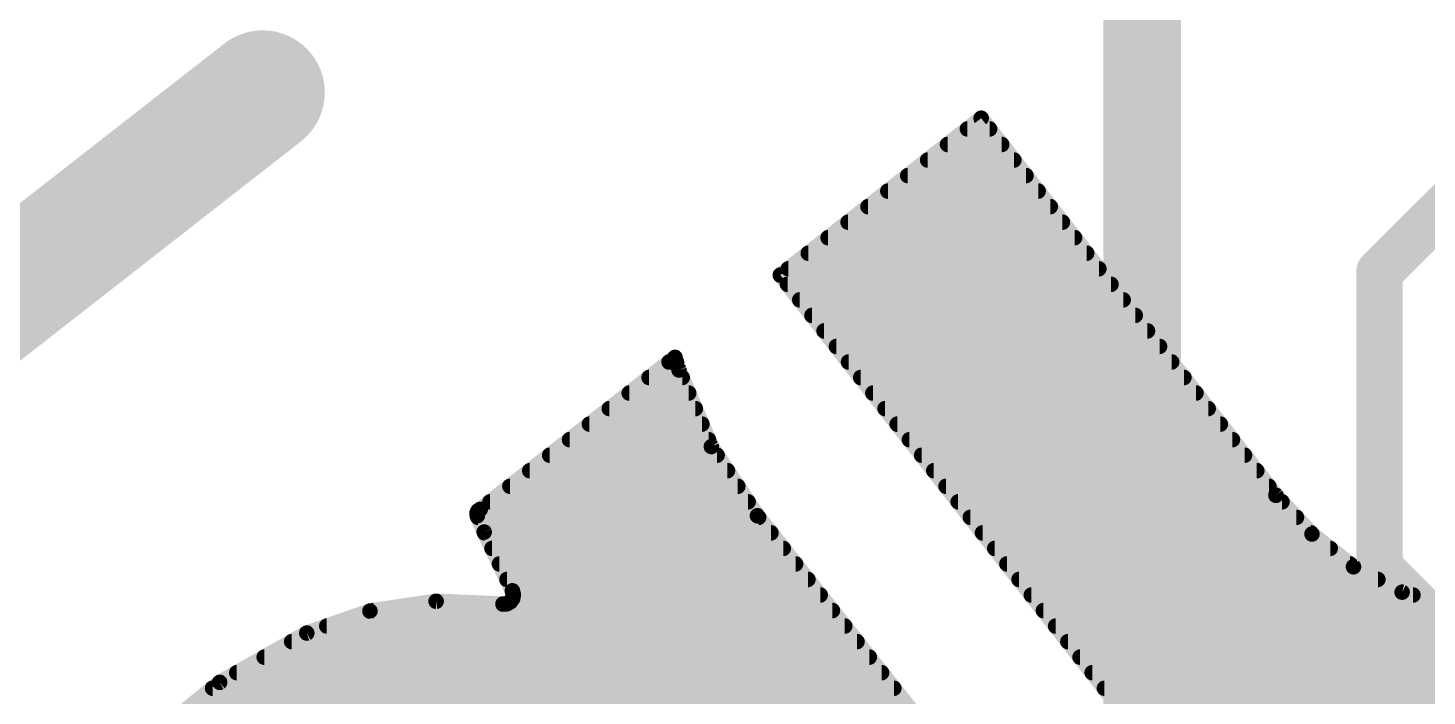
# Model space of a CAD drawing. Extents: x -0.1 to 20.3, y -11.4 to 28.1.
# Drawn here: x 3.719 to 6.006, y 9.919 to 11.011 of the extents above; entities that cross this region are included whole.
import ezdxf

# ---------------------------------------------------------------- set-up
doc = ezdxf.new("R2010")
doc.units = 0
for name, color, linetype in [('21', 41, 'CONTINUOUS'), ('22', 40, 'CONTINUOUS'), ('51', 53, 'CONTINUOUS')]:
    doc.layers.add(name, color=color, linetype=linetype)

msp = doc.modelspace()

# ---------------------------------------------------------------- linework, layer by layer
at = {"layer": '21'}
for points, const_width in [([(5.54, 11.97), (5.54, 8.77)], 0.127), ([(6.0488, 10.7325), (5.9281, 10.6118)], 0.0762), ([(5.9281, 10.6118), (5.9281, 10.1288)], 0.0762), ([(5.9281, 10.1288), (6.0488, 10.0081)], 0.0762)]:
    msp.add_lwpolyline(points, dxfattribs=dict(at, const_width=const_width))
at = {"layer": '21', "const_width": 0.0381}
for points in [[(5.9472, 10.6118, 1), (5.9091, 10.6118)], [(5.9146, 10.6253, 1), (5.9416, 10.5983)], [(5.9416, 10.1423, 1), (5.9146, 10.1154)], [(5.9091, 10.1288, 1), (5.9472, 10.1288)]]:
    msp.add_lwpolyline(points, format="xyb", dxfattribs=at)
at = {"layer": '22'}
for points, const_width in [([(3.542, 10.4673), (4.1029, 10.9055)], 0.2032), ([(5.2771, 10.8634), (4.9488, 10.6069)], 0.0254), ([(5.7588, 10.2469), (5.2771, 10.8634)], 0.0254), ([(5.2546, 10.8458), (5.2909, 10.8458)], 0.0254), ([(5.2221, 10.8204), (5.3107, 10.8204)], 0.0254), ([(5.1896, 10.795), (5.3306, 10.795)], 0.0254), ([(5.1571, 10.7696), (5.3504, 10.7696)], 0.0254), ([(5.1246, 10.7442), (5.3703, 10.7442)], 0.0254), ([(5.0921, 10.7188), (5.3901, 10.7188)], 0.0254), ([(5.0596, 10.6934), (5.4099, 10.6934)], 0.0254), ([(5.027, 10.668), (5.4298, 10.668)], 0.0254), ([(4.9945, 10.6426), (5.4496, 10.6426)], 0.0254), ([(4.9488, 10.6069), (5.8673, 9.4356)], 0.0254), ([(4.962, 10.6172), (5.4695, 10.6172)], 0.0254), ([(4.9607, 10.5918), (5.4893, 10.5918)], 0.0254), ([(4.9806, 10.5664), (5.5092, 10.5664)], 0.0254), ([(5.0005, 10.541), (5.529, 10.541)], 0.0254), ([(5.0204, 10.5156), (5.5489, 10.5156)], 0.0254), ([(5.0404, 10.4902), (5.5687, 10.4902)], 0.0254), ([(4.4585, 10.2238), (4.7767, 10.4724)], 0.0254), ([(4.767, 10.4648), (4.7792, 10.4648)], 0.0254), ([(4.7767, 10.4724), (4.7833, 10.4517)], 0.0254), ([(5.0603, 10.4648), (5.5885, 10.4648)], 0.0254), ([(4.7344, 10.4394), (4.7885, 10.4394)], 0.0254), ([(4.7833, 10.4517), (4.8362, 10.3265)], 0.0254), ([(5.0802, 10.4394), (5.6084, 10.4394)], 0.0254), ([(4.7019, 10.414), (4.7992, 10.414)], 0.0254), ([(5.1001, 10.414), (5.6282, 10.414)], 0.0254), ([(4.6694, 10.3886), (4.81, 10.3886)], 0.0254), ([(5.12, 10.3886), (5.6481, 10.3886)], 0.0254), ([(4.6369, 10.3632), (4.8207, 10.3632)], 0.0254), ([(5.1399, 10.3632), (5.6679, 10.3632)], 0.0254), ([(4.6044, 10.3378), (4.8315, 10.3378)], 0.0254), ([(4.8362, 10.3265), (4.9115, 10.2134)], 0.0254), ([(5.1598, 10.3378), (5.6878, 10.3378)], 0.0254), ([(4.5719, 10.3124), (4.8456, 10.3124)], 0.0254), ([(5.1798, 10.3124), (5.7076, 10.3124)], 0.0254), ([(4.5394, 10.287), (4.8625, 10.287)], 0.0254), ([(5.1997, 10.287), (5.7275, 10.287)], 0.0254), ([(4.5069, 10.2616), (4.8794, 10.2616)], 0.0254), ([(5.2196, 10.2616), (5.7473, 10.2616)], 0.0254), ([(4.4744, 10.2362), (4.8963, 10.2362)], 0.0254), ([(5.2395, 10.2362), (5.7687, 10.2362)], 0.0254), ([(5.8177, 10.1836), (5.7588, 10.2469)], 0.0254), ([(4.4532, 10.2177), (4.455, 10.2215)], 0.0254), ([(4.4536, 10.2135), (4.4532, 10.2177)], 0.0254), ([(4.4649, 10.1868), (4.4536, 10.2135)], 0.0254), ([(4.4548, 10.2108), (4.9135, 10.2108)], 0.0254), ([(4.455, 10.2215), (4.4585, 10.2238)], 0.0254), ([(4.9115, 10.2134), (5.1809, 9.8727)], 0.0254), ([(5.2594, 10.2108), (5.7924, 10.2108)], 0.0254), ([(4.5109, 10.0907), (4.4649, 10.1868)], 0.0254), ([(4.4656, 10.1854), (4.9336, 10.1854)], 0.0254), ([(5.2793, 10.1854), (5.816, 10.1854)], 0.0254), ([(5.8855, 10.13), (5.8177, 10.1836)], 0.0254), ([(4.4777, 10.16), (4.9537, 10.16)], 0.0254), ([(5.2993, 10.16), (5.8475, 10.16)], 0.0254), ([(4.4899, 10.1346), (4.9738, 10.1346)], 0.0254), ([(5.3192, 10.1346), (5.8797, 10.1346)], 0.0254), ([(5.9651, 10.0885), (5.8855, 10.13)], 0.0254), ([(4.5021, 10.1092), (4.9939, 10.1092)], 0.0254), ([(5.3391, 10.1092), (5.9254, 10.1092)], 0.0254), ([(4.2782, 10.0576), (4.3864, 10.0736)], 0.0254), ([(4.3864, 10.0736), (4.4956, 10.069)], 0.0254), ([(4.5021, 10.0696), (4.5077, 10.0728)], 0.0254), ([(4.5077, 10.0728), (4.5114, 10.078)], 0.0254), ([(4.5126, 10.0844), (4.5109, 10.0907)], 0.0254), ([(4.5114, 10.078), (4.5126, 10.0844)], 0.0254), ([(4.5125, 10.0838), (5.014, 10.0838)], 0.0254), ([(5.359, 10.0838), (5.9828, 10.0838)], 0.0254), ([(6.0519, 10.0656), (5.9651, 10.0885)], 0.0254), ([(4.175, 10.0216), (4.2782, 10.0576)], 0.0254), ([(4.2839, 10.0584), (5.034, 10.0584)], 0.0254), ([(4.4956, 10.069), (4.5021, 10.0696)], 0.0254), ([(5.3789, 10.0584), (6.6442, 10.0584)], 0.0254), ([(4.2077, 10.033), (5.0541, 10.033)], 0.0254), ([(5.3988, 10.033), (6.6641, 10.033)], 0.0254), ([(4.0327, 9.941), (4.175, 10.0216)], 0.0254), ([(4.1503, 10.0076), (5.0742, 10.0076)], 0.0254), ([(5.4188, 10.0076), (6.6839, 10.0076)], 0.0254), ([(4.1054, 9.9822), (5.0943, 9.9822)], 0.0254), ([(5.4387, 9.9822), (6.7038, 9.9822)], 0.0254), ([(4.0606, 9.9568), (5.1144, 9.9568)], 0.0254), ([(5.4586, 9.9568), (6.7011, 9.9568)], 0.0254), ([(3.9062, 9.8374), (4.0327, 9.941)], 0.0254), ([(4.021, 9.9314), (5.1344, 9.9314)], 0.0254), ([(5.4785, 9.9314), (6.6721, 9.9314)], 0.0254), ([(3.99, 9.906), (5.1545, 9.906)], 0.0254), ([(5.4984, 9.906), (6.643, 9.906)], 0.0254)]:
    msp.add_lwpolyline(points, dxfattribs=dict(at, const_width=const_width))
for points, const_width in [([(4.1342, 10.8655, 1), (4.0716, 10.9455)], 0.1016), ([(5.2821, 10.8673, 1), (5.2721, 10.8595)], 0.0127), ([(5.281, 10.8584, 1), (5.2732, 10.8684)], 0.0127), ([(5.2546, 10.8521, 1), (5.2546, 10.8395)], 0.0127), ([(5.2909, 10.8395, 1), (5.2909, 10.8521)], 0.0127), ([(5.2221, 10.8268, 1), (5.2221, 10.8141)], 0.0127), ([(5.3107, 10.8141, 1), (5.3107, 10.8268)], 0.0127), ([(5.1896, 10.8013, 1), (5.1896, 10.7887)], 0.0127), ([(5.3306, 10.7887, 1), (5.3306, 10.8013)], 0.0127), ([(5.1571, 10.7759, 1), (5.1571, 10.7633)], 0.0127), ([(5.3504, 10.7633, 1), (5.3504, 10.7759)], 0.0127), ([(5.1246, 10.7506, 1), (5.1246, 10.7379)], 0.0127), ([(5.3703, 10.7379, 1), (5.3703, 10.7506)], 0.0127), ([(5.0921, 10.7251, 1), (5.0921, 10.7125)], 0.0127), ([(5.3901, 10.7125, 1), (5.3901, 10.7251)], 0.0127), ([(5.0596, 10.6997, 1), (5.0596, 10.6871)], 0.0127), ([(5.4099, 10.6871, 1), (5.4099, 10.6997)], 0.0127), ([(5.027, 10.6744, 1), (5.027, 10.6617)], 0.0127), ([(5.4298, 10.6617, 1), (5.4298, 10.6744)], 0.0127), ([(4.9945, 10.6489, 1), (4.9945, 10.6363)], 0.0127), ([(5.4496, 10.6363, 1), (5.4496, 10.6489)], 0.0127), ([(4.9538, 10.6108, 1), (4.9438, 10.603)], 0.0127), ([(4.9449, 10.6119, 1), (4.9528, 10.6019)], 0.0127), ([(4.962, 10.6235, 1), (4.962, 10.6109)], 0.0127), ([(5.4695, 10.6109, 1), (5.4695, 10.6235)], 0.0127), ([(4.9607, 10.5982, 1), (4.9607, 10.5855)], 0.0127), ([(5.4893, 10.5855, 1), (5.4893, 10.5982)], 0.0127), ([(4.9806, 10.5727, 1), (4.9806, 10.5601)], 0.0127), ([(5.5092, 10.5601, 1), (5.5092, 10.5727)], 0.0127), ([(5.0005, 10.5473, 1), (5.0005, 10.5347)], 0.0127), ([(5.529, 10.5347, 1), (5.529, 10.5473)], 0.0127), ([(5.0204, 10.522, 1), (5.0204, 10.5093)], 0.0127), ([(5.5489, 10.5093, 1), (5.5489, 10.522)], 0.0127), ([(5.0404, 10.4965, 1), (5.0404, 10.4839)], 0.0127), ([(5.5687, 10.4839, 1), (5.5687, 10.4965)], 0.0127), ([(4.767, 10.4711, 1), (4.767, 10.4585)], 0.0127), ([(4.7828, 10.4744, 1), (4.7707, 10.4705)], 0.0127), ([(4.7807, 10.4674, 1), (4.7728, 10.4774)], 0.0127), ([(4.7792, 10.4585, 1), (4.7792, 10.4711)], 0.0127), ([(5.0603, 10.4711, 1), (5.0603, 10.4585)], 0.0127), ([(5.5885, 10.4585, 1), (5.5885, 10.4711)], 0.0127), ([(4.7344, 10.4458, 1), (4.7344, 10.4331)], 0.0127), ([(4.7892, 10.4542, 1), (4.7775, 10.4492)], 0.0127), ([(4.7773, 10.4498, 1), (4.7894, 10.4536)], 0.0127), ([(4.7885, 10.4331, 1), (4.7885, 10.4458)], 0.0127), ([(5.0802, 10.4458, 1), (5.0802, 10.4331)], 0.0127), ([(5.6084, 10.4331, 1), (5.6084, 10.4458)], 0.0127), ([(4.7019, 10.4203, 1), (4.7019, 10.4077)], 0.0127), ([(4.7992, 10.4077, 1), (4.7992, 10.4203)], 0.0127), ([(5.1001, 10.4203, 1), (5.1001, 10.4077)], 0.0127), ([(5.6282, 10.4077, 1), (5.6282, 10.4203)], 0.0127), ([(4.6694, 10.3949, 1), (4.6694, 10.3823)], 0.0127), ([(4.81, 10.3823, 1), (4.81, 10.3949)], 0.0127), ([(5.12, 10.3949, 1), (5.12, 10.3823)], 0.0127), ([(5.6481, 10.3823, 1), (5.6481, 10.3949)], 0.0127), ([(4.6369, 10.3696, 1), (4.6369, 10.3569)], 0.0127), ([(4.8207, 10.3569, 1), (4.8207, 10.3696)], 0.0127), ([(5.1399, 10.3696, 1), (5.1399, 10.3569)], 0.0127), ([(5.6679, 10.3569, 1), (5.6679, 10.3696)], 0.0127), ([(4.6044, 10.3441, 1), (4.6044, 10.3315)], 0.0127), ([(4.8415, 10.33, 1), (4.8309, 10.323)], 0.0127), ([(4.8304, 10.3241, 1), (4.8421, 10.329)], 0.0127), ([(4.8315, 10.3315, 1), (4.8315, 10.3441)], 0.0127), ([(5.1598, 10.3441, 1), (5.1598, 10.3315)], 0.0127), ([(5.6878, 10.3315, 1), (5.6878, 10.3441)], 0.0127), ([(4.5719, 10.3187, 1), (4.5719, 10.3061)], 0.0127), ([(4.8456, 10.3061, 1), (4.8456, 10.3187)], 0.0127), ([(5.1798, 10.3187, 1), (5.1798, 10.3061)], 0.0127), ([(5.7076, 10.3061, 1), (5.7076, 10.3187)], 0.0127), ([(4.5394, 10.2934, 1), (4.5394, 10.2807)], 0.0127), ([(4.8625, 10.2807, 1), (4.8625, 10.2934)], 0.0127), ([(5.1997, 10.2934, 1), (5.1997, 10.2807)], 0.0127), ([(5.7275, 10.2807, 1), (5.7275, 10.2934)], 0.0127), ([(4.5069, 10.2679, 1), (4.5069, 10.2553)], 0.0127), ([(4.8794, 10.2553, 1), (4.8794, 10.2679)], 0.0127), ([(5.2196, 10.2679, 1), (5.2196, 10.2553)], 0.0127), ([(5.7473, 10.2553, 1), (5.7473, 10.2679)], 0.0127), ([(4.4744, 10.2425, 1), (4.4744, 10.2299)], 0.0127), ([(4.8963, 10.2299, 1), (4.8963, 10.2425)], 0.0127), ([(5.2395, 10.2425, 1), (5.2395, 10.2299)], 0.0127), ([(5.7635, 10.2512, 1), (5.7542, 10.2425)], 0.0127), ([(5.7538, 10.2429, 1), (5.7638, 10.2508)], 0.0127), ([(5.7687, 10.2299, 1), (5.7687, 10.2425)], 0.0127), ([(4.4474, 10.2204, 1), (4.4589, 10.215)], 0.0127), ([(4.4595, 10.2184, 1), (4.4469, 10.217)], 0.0127), ([(4.4473, 10.2128, 1), (4.46, 10.2142)], 0.0127), ([(4.4595, 10.216, 1), (4.4478, 10.2111)], 0.0127), ([(4.4548, 10.2172, 1), (4.4548, 10.2045)], 0.0127), ([(4.4515, 10.2268, 1), (4.4584, 10.2162)], 0.0127), ([(4.4607, 10.2188, 1), (4.4492, 10.2242)], 0.0127), ([(4.4546, 10.2288, 1), (4.4624, 10.2188)], 0.0127), ([(4.4619, 10.2185, 1), (4.455, 10.2291)], 0.0127), ([(4.9165, 10.2173, 1), (4.9065, 10.2095)], 0.0127), ([(4.9062, 10.2099, 1), (4.9168, 10.2169)], 0.0127), ([(4.9135, 10.2045, 1), (4.9135, 10.2172)], 0.0127), ([(5.2594, 10.2172, 1), (5.2594, 10.2045)], 0.0127), ([(5.7924, 10.2045, 1), (5.7924, 10.2172)], 0.0127), ([(4.4706, 10.1895, 1), (4.4592, 10.1841)], 0.0127), ([(4.4656, 10.1918, 1), (4.4656, 10.1791)], 0.0127), ([(4.9336, 10.1791, 1), (4.9336, 10.1918)], 0.0127), ([(5.2793, 10.1918, 1), (5.2793, 10.1791)], 0.0127), ([(5.816, 10.1791, 1), (5.816, 10.1918)], 0.0127), ([(4.459, 10.1843, 1), (4.4707, 10.1893)], 0.0127), ([(5.8216, 10.1885, 1), (5.8138, 10.1786)], 0.0127), ([(5.8131, 10.1792, 1), (5.8223, 10.1879)], 0.0127), ([(4.4777, 10.1663, 1), (4.4777, 10.1537)], 0.0127), ([(4.9537, 10.1537, 1), (4.9537, 10.1663)], 0.0127), ([(5.2993, 10.1663, 1), (5.2993, 10.1537)], 0.0127), ([(5.8475, 10.1537, 1), (5.8475, 10.1663)], 0.0127), ([(4.4899, 10.141, 1), (4.4899, 10.1283)], 0.0127), ([(4.9738, 10.1283, 1), (4.9738, 10.141)], 0.0127), ([(5.3192, 10.141, 1), (5.3192, 10.1283)], 0.0127), ([(5.8885, 10.1356, 1), (5.8826, 10.1244)], 0.0127), ([(5.8797, 10.1283, 1), (5.8797, 10.141)], 0.0127), ([(5.8816, 10.125, 1), (5.8895, 10.135)], 0.0127), ([(4.5021, 10.1156, 1), (4.5021, 10.1029)], 0.0127), ([(4.9939, 10.1029, 1), (4.9939, 10.1156)], 0.0127), ([(5.3391, 10.1156, 1), (5.3391, 10.1029)], 0.0127), ([(5.9254, 10.1029, 1), (5.9254, 10.1156)], 0.0127), ([(4.3866, 10.0799, 1), (4.3861, 10.0672)], 0.0127), ([(4.3873, 10.0673, 1), (4.3854, 10.0799)], 0.0127), ([(4.5108, 10.0672, 1), (4.5045, 10.0783)], 0.0127), ([(4.5171, 10.0923, 1), (4.5048, 10.0891)], 0.0127), ([(4.5052, 10.0792, 1), (4.5177, 10.0769)], 0.0127), ([(4.5052, 10.0879, 1), (4.5167, 10.0934)], 0.0127), ([(4.5166, 10.0744, 1), (4.5062, 10.0817)], 0.0127), ([(4.5125, 10.0901, 1), (4.5125, 10.0775)], 0.0127), ([(4.5188, 10.0833, 1), (4.5063, 10.0855)], 0.0127), ([(4.5064, 10.0828, 1), (4.5187, 10.086)], 0.0127), ([(5.014, 10.0775, 1), (5.014, 10.0901)], 0.0127), ([(5.359, 10.0901, 1), (5.359, 10.0775)], 0.0127), ([(5.9667, 10.0946, 1), (5.9635, 10.0823)], 0.0127), ([(5.9622, 10.0829, 1), (5.968, 10.0941)], 0.0127), ([(5.9828, 10.0775, 1), (5.9828, 10.0901)], 0.0127), ([(4.2773, 10.0638, 1), (4.2791, 10.0513)], 0.0127), ([(4.2803, 10.0516, 1), (4.2761, 10.0636)], 0.0127), ([(4.2839, 10.0648, 1), (4.2839, 10.0521)], 0.0127), ([(4.4951, 10.0754, 1), (4.4961, 10.0627)], 0.0127), ([(4.4953, 10.0627, 1), (4.4959, 10.0754)], 0.0127), ([(4.4989, 10.0751, 1), (4.5052, 10.064)], 0.0127), ([(4.5025, 10.0764, 1), (4.5129, 10.0691)], 0.0127), ([(4.5026, 10.0632, 1), (4.5015, 10.0759)], 0.0127), ([(5.034, 10.0521, 1), (5.034, 10.0648)], 0.0127), ([(5.3789, 10.0648, 1), (5.3789, 10.0521)], 0.0127), ([(4.2077, 10.0394, 1), (4.2077, 10.0267)], 0.0127), ([(5.0541, 10.0267, 1), (5.0541, 10.0394)], 0.0127), ([(5.3988, 10.0394, 1), (5.3988, 10.0267)], 0.0127), ([(4.1503, 10.0139, 1), (4.1503, 10.0013)], 0.0127), ([(4.1729, 10.0276, 1), (4.177, 10.0156)], 0.0127), ([(4.1781, 10.016, 1), (4.1718, 10.0271)], 0.0127), ([(5.0742, 10.0013, 1), (5.0742, 10.0139)], 0.0127), ([(5.4188, 10.0139, 1), (5.4188, 10.0013)], 0.0127), ([(4.1054, 9.9886, 1), (4.1054, 9.9759)], 0.0127), ([(5.0943, 9.9759, 1), (5.0943, 9.9886)], 0.0127), ([(5.4387, 9.9886, 1), (5.4387, 9.9759)], 0.0127), ([(4.0606, 9.9632, 1), (4.0606, 9.9505)], 0.0127), ([(5.1144, 9.9505, 1), (5.1144, 9.9632)], 0.0127), ([(5.4586, 9.9632, 1), (5.4586, 9.9505)], 0.0127), ([(4.0295, 9.9465, 1), (4.0358, 9.9355)], 0.0127), ([(4.0367, 9.9361, 1), (4.0286, 9.9459)], 0.0127), ([(4.021, 9.9377, 1), (4.021, 9.9251)], 0.0127), ([(5.1344, 9.9251, 1), (5.1344, 9.9377)], 0.0127), ([(5.4785, 9.9377, 1), (5.4785, 9.9251)], 0.0127)]:
    msp.add_lwpolyline(points, format="xyb", dxfattribs=dict(at, const_width=const_width))
at = {"layer": '51', "const_width": 0.127}
msp.add_lwpolyline([(5.54, 11.97), (5.54, 8.77)], dxfattribs=at)

doc.saveas('drawing.dxf')
